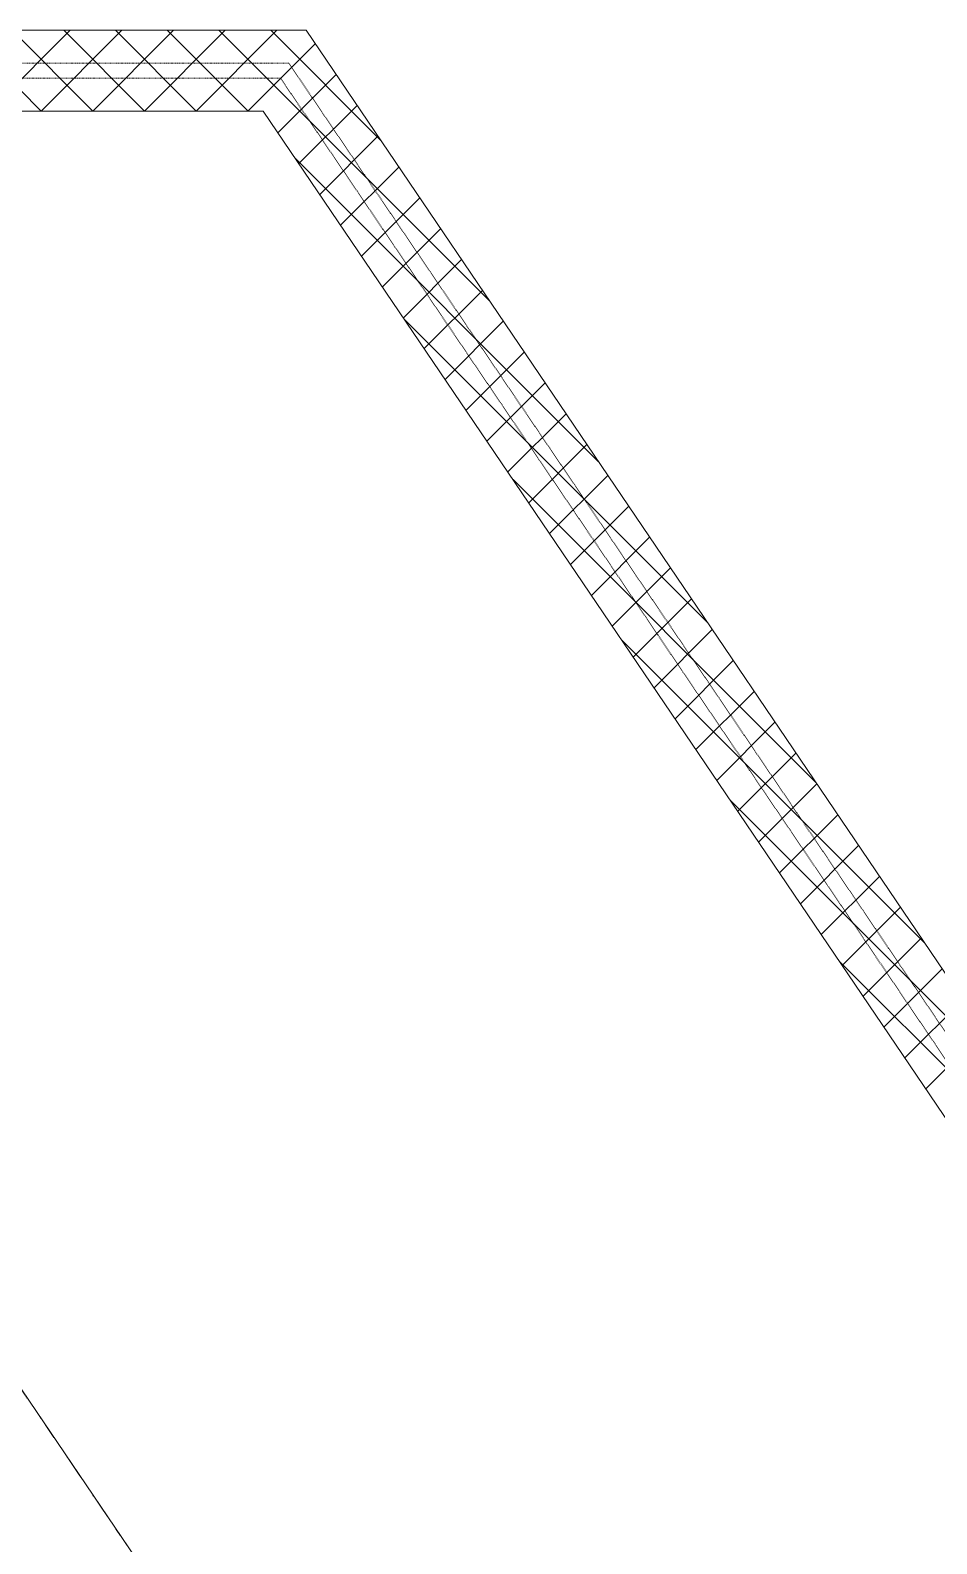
# Model space of a CAD drawing. Header units: inches. Extents: x -13 to 4331, y -638 to 2885.
# Drawn here: x 2207.8 to 2356.5, y 1260.7 to 1508.9 of the extents above; entities that cross this region are included whole.
import ezdxf

# ---------------------------------------------------------------- set-up
doc = ezdxf.new("R2010")
doc.units = ezdxf.units.IN
doc.header["$MEASUREMENT"] = 0
doc.linetypes.add('IMPORT-HIDDEN2 _2_', pattern=[0.09375, 0.0625, -0.03125])
doc.layers.get('DEFPOINTS').update_dxf_attribs({"lineweight": 9})
for name, color, linetype, lineweight in [('A-FLOR-LEVL', 7, 'Continuous', 9), ('A-WALL-PRHT', 7, 'Continuous', 9), ('Chevy Chase Pavilion_3rd Floor Base_dwg', 8, 'Continuous', 9), ('DEMO', 7, 'IMPORT-HIDDEN2 _2_', 9), ('DEMO-RCP', 7, 'IMPORT-HIDDEN2 _2_', 9), ('NIC', 7, 'Continuous', 9)]:
    doc.layers.add(name, color=color, linetype=linetype, lineweight=lineweight)

# ---------------------------------------------------------------- blocks, each defined once
blk = doc.blocks.new('Chevy Chase Pavilion_3rd Floor Base_dwg-5020009-FIRST FLOOR POWER _ SIGNAL')
at = {"layer": 'A-WALL-PRHT'}
h = blk.add_hatch(dxfattribs=at)
h.set_pattern_fill('FP_2', color=256, style=0, pattern_type=2)
h.set_pattern_definition([(45, (1725.905, 1495.674), (-4.24264, 4.24264), []), (135, (1725.905, 1495.674), (-4.24264, -4.24264), [])])
h.paths.add_polyline_path([(2592.78, 733.82), (2661.55, 906.26), (2253.05, 1508.92), (2061.9, 1508.92), (2061.9, 1495.67), (2246.02, 1495.67), (2646.64, 904.64), (2580.47, 738.73)], flags=0)
at = {"layer": 'A-FLOR-LEVL', "flags": 128}
blk.add_lwpolyline([(2342.6, 192.89), (2492.68, 569.19), (2373.32, 616.79), (2479.44, 882.88), (2166.58, 1344.71), (1571.95, 1344.71), (1516.89, 1206.65), (1378.73, 1268.52)], dxfattribs=at)
at = {"layer": 'A-WALL-PRHT', "flags": 128}
for points in [[(2061.9, 1508.92), (2253.05, 1508.92), (2661.55, 906.26), (2592.78, 733.82)], [(2061.9, 1495.67), (2246.02, 1495.67), (2646.64, 904.64), (2580.47, 738.73)]]:
    blk.add_lwpolyline(points, dxfattribs=at)
at = {"layer": 'DEFPOINTS', "linetype": 'IMPORT-HIDDEN2 _2_'}
blk.add_circle((1913.78, 836.43), 487, dxfattribs=at)
at = {"layer": 'DEMO', "flags": 128}
for points in [[(2061.9, 1503.55), (2250.2, 1503.55), (2655.5, 905.6), (2587.79, 735.81)], [(2061.9, 1501.05), (2248.87, 1501.05), (2652.69, 905.29), (2585.47, 736.74)]]:
    blk.add_lwpolyline(points, dxfattribs=at)
blk.add_lwpolyline([(1348.78, 785.09), (1656.75, 330.74), (2259.24, 330.74), (2479.44, 882.88), (2166.58, 1344.71), (1571.95, 1344.71)], close=True, dxfattribs=at)
at = {"layer": 'DEMO-RCP', "flags": 128}
blk.add_lwpolyline([(1348.78, 785.09), (1656.75, 330.74), (2259.24, 330.74), (2479.44, 882.88), (2166.58, 1344.71), (1571.95, 1344.71)], close=True, dxfattribs=at)
at = {"layer": 'NIC', "flags": 128}
blk.add_lwpolyline([(2631.51, 578.23), (2568.15, 672.06), (2661.55, 906.26), (2253.05, 1508.92), (1460.33, 1508.92), (1178.03, 801.04), (1024.95, 862.09), (953.64, 683.27), (987.97, 635.46), (1039.34, 614.97), (1124.6, 631.3), (1171.18, 748.08), (1273.26, 597.19), (1298.12, 560), (1428.17, 369.45), (1453.29, 331.86), (1556.47, 179.64), (2886.2, 179.64), (2758.04, 369.43), (2767.98, 376.15)], dxfattribs=at)

msp = doc.modelspace()

# ---------------------------------------------------------------- block references
at = {"layer": 'Chevy Chase Pavilion_3rd Floor Base_dwg', "color": 7}
msp.add_blockref('Chevy Chase Pavilion_3rd Floor Base_dwg-5020009-FIRST FLOOR POWER _ SIGNAL', (0, 0), dxfattribs=at)

doc.saveas('drawing.dxf')
